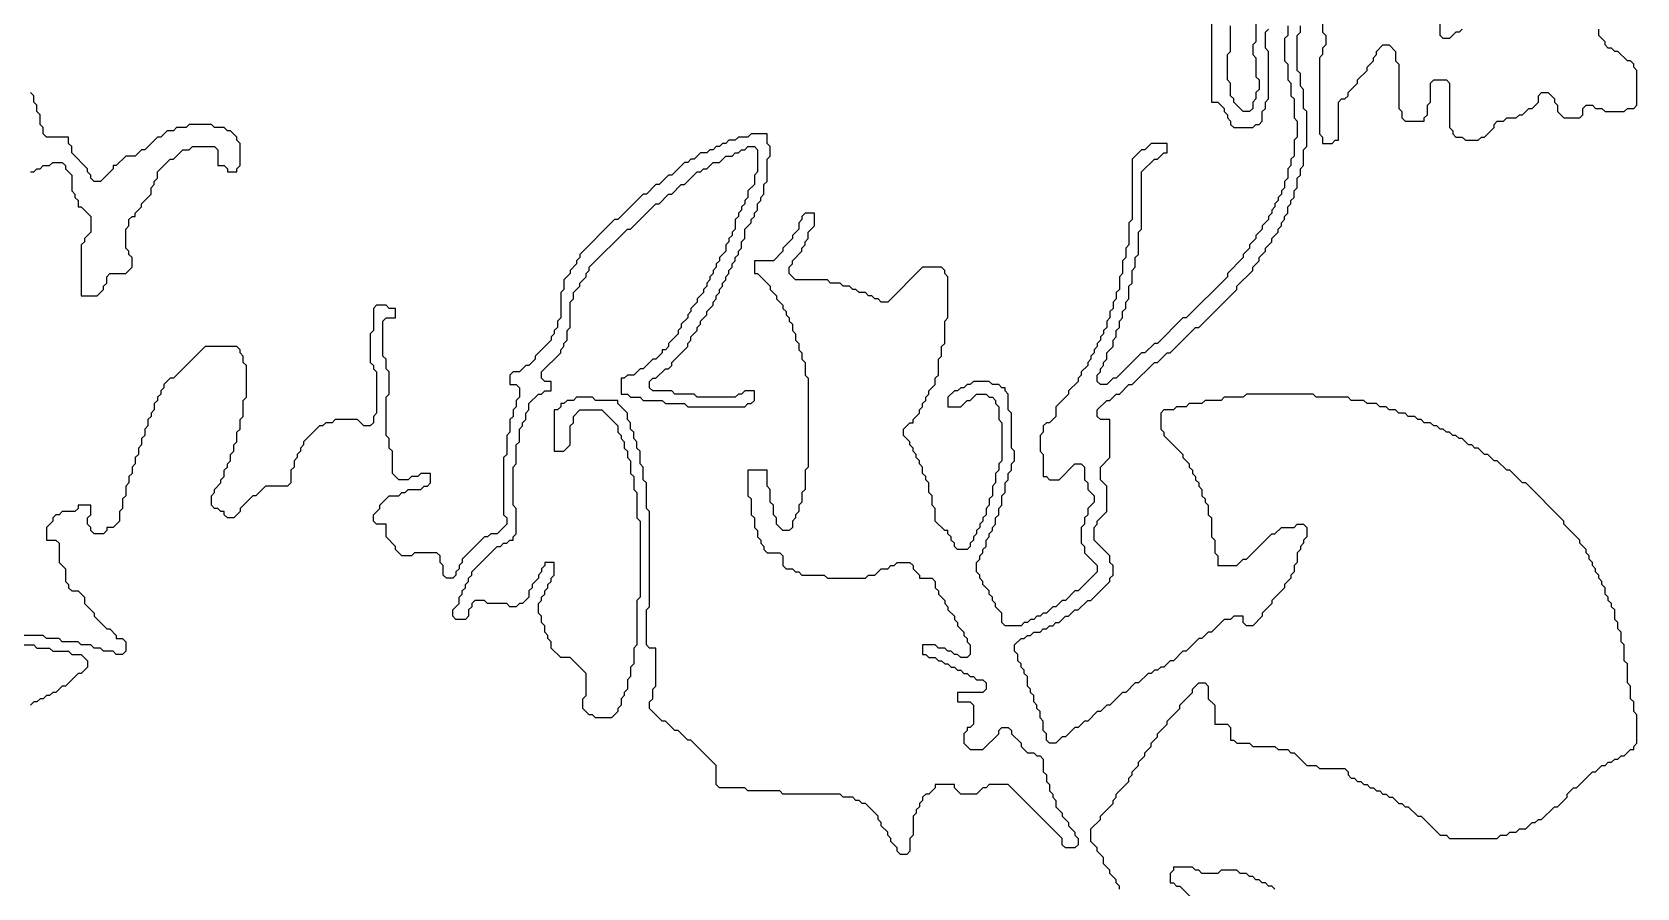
# Model space of a CAD drawing. Header units: metres. Extents: x 0 to 100, y 0 to 128.
# Drawn here: x 81.81 to 94.45, y 16.39 to 23.13 of the extents above; entities that cross this region are included whole.
import ezdxf

# ---------------------------------------------------------------- set-up
doc = ezdxf.new("R2010")
doc.units = ezdxf.units.M

msp = doc.modelspace()

# ---------------------------------------------------------------- linework, layer by layer
for points in [[(91.975, 23.425), (91.975, 23.125), (92, 23.1), (92, 23.025), (91.975, 23), (91.975, 22.95), (91.95, 22.925), (91.95, 22.325), (91.975, 22.3), (91.975, 22.25), (92.05, 22.25), (92.075, 22.275), (92.1, 22.275), (92.1, 22.575), (92.125, 22.6), (92.15, 22.6), (92.175, 22.625), (92.175, 22.65), (92.25, 22.725), (92.25, 22.75), (92.325, 22.825), (92.325, 22.85), (92.375, 22.9), (92.375, 22.925), (92.4, 22.95), (92.4, 22.975), (92.45, 23.025), (92.5, 23.025), (92.55, 22.975), (92.55, 22.9), (92.575, 22.875), (92.575, 22.525), (92.6, 22.5), (92.6, 22.45), (92.625, 22.425), (92.775, 22.425), (92.775, 22.45), (92.8, 22.475), (92.8, 22.55), (92.825, 22.575), (92.825, 22.725), (92.85, 22.75), (92.95, 22.75), (92.975, 22.725), (92.975, 22.375), (93, 22.35), (93, 22.325), (93.025, 22.3), (93.075, 22.3), (93.1, 22.275), (93.2, 22.275), (93.225, 22.3), (93.25, 22.3), (93.325, 22.375), (93.325, 22.4), (93.35, 22.425), (93.4, 22.425), (93.425, 22.45), (93.5, 22.45), (93.525, 22.475), (93.55, 22.475), (93.6, 22.525), (93.625, 22.525), (93.675, 22.575), (93.675, 22.625), (93.7, 22.65), (93.75, 22.65), (93.8, 22.6), (93.8, 22.575), (93.825, 22.55), (93.825, 22.5), (93.875, 22.45), (94, 22.45), (94.025, 22.475), (94.025, 22.525), (94.05, 22.55), (94.1, 22.55), (94.125, 22.525), (94.175, 22.525), (94.2, 22.5), (94.35, 22.5), (94.375, 22.525), (94.425, 22.525), (94.45, 22.55), (94.45, 22.825), (94.425, 22.85), (94.425, 22.875), (94.4, 22.9), (94.375, 22.9), (94.3, 22.975), (94.275, 22.975), (94.25, 23), (94.225, 23), (94.2, 23.025), (94.2, 23.05), (94.15, 23.1), (94.15, 23.15)], [(93.075, 23.15), (93.05, 23.125), (93.025, 23.125), (92.975, 23.075), (92.925, 23.075), (92.9, 23.1), (92.9, 23.3)], [(91.7, 23.175), (91.7, 23.1), (91.675, 23.075), (91.675, 22.9), (91.7, 22.875), (91.7, 22.75), (91.725, 22.725), (91.725, 22.625), (91.75, 22.6), (91.75, 22.45), (91.775, 22.425), (91.775, 22.3), (91.75, 22.275), (91.75, 22.15), (91.725, 22.125), (91.725, 22.075), (91.7, 22.05), (91.7, 21.975), (91.675, 21.95), (91.675, 21.9), (91.65, 21.875), (91.65, 21.85), (91.625, 21.825), (91.625, 21.8), (91.6, 21.775), (91.6, 21.75), (91.575, 21.725), (91.575, 21.7), (91.55, 21.675), (91.55, 21.65), (91.5, 21.6), (91.5, 21.575), (91.45, 21.525), (91.45, 21.5), (91.4, 21.45), (91.4, 21.425), (91.35, 21.375), (91.35, 21.35), (91.225, 21.225), (91.225, 21.2), (90.9, 20.875), (90.875, 20.875), (90.675, 20.675), (90.65, 20.675), (90.575, 20.6), (90.55, 20.6), (90.35, 20.4), (90.325, 20.4), (90.275, 20.35), (90.225, 20.35), (90.2, 20.375), (90.2, 20.425), (90.225, 20.45), (90.225, 20.475), (90.25, 20.5), (90.25, 20.525), (90.275, 20.55), (90.275, 20.6), (90.325, 20.65), (90.325, 20.7), (90.35, 20.725), (90.35, 20.775), (90.375, 20.8), (90.375, 20.85), (90.4, 20.875), (90.4, 20.925), (90.425, 20.95), (90.425, 21), (90.45, 21.025), (90.45, 21.125), (90.475, 21.15), (90.475, 21.25), (90.5, 21.275), (90.5, 21.35), (90.525, 21.375), (90.525, 21.55), (90.55, 21.575), (90.55, 22.025), (90.65, 22.125), (90.675, 22.125), (90.725, 22.175), (90.75, 22.175), (90.75, 22.25), (90.625, 22.25), (90.575, 22.2), (90.55, 22.2), (90.475, 22.125), (90.475, 21.65), (90.45, 21.625), (90.45, 21.45), (90.425, 21.425), (90.425, 21.35), (90.4, 21.325), (90.4, 21.225), (90.375, 21.2), (90.375, 21.1), (90.35, 21.075), (90.35, 21.025), (90.325, 21), (90.325, 20.95), (90.3, 20.925), (90.3, 20.875), (90.275, 20.85), (90.275, 20.8), (90.25, 20.775), (90.25, 20.75), (90.225, 20.725), (90.225, 20.7), (90.2, 20.675), (90.2, 20.65), (90.175, 20.625), (90.175, 20.6), (90.15, 20.575), (90.15, 20.55), (90.125, 20.525), (90.125, 20.5), (90.075, 20.45), (90.075, 20.425), (90.05, 20.4), (90.05, 20.375), (89.975, 20.3), (89.975, 20.275), (89.875, 20.175), (89.875, 20.1), (89.825, 20.05), (89.8, 20.05), (89.775, 20.025), (89.775, 19.975), (89.75, 19.95), (89.75, 19.825), (89.775, 19.8), (89.775, 19.625), (89.8, 19.625), (89.825, 19.6), (89.9, 19.6), (90.025, 19.725), (90.075, 19.725), (90.1, 19.7), (90.1, 19.6), (90.125, 19.575), (90.125, 19.525), (90.175, 19.475), (90.175, 19.425), (90.125, 19.375), (90.125, 19.325), (90.1, 19.3), (90.1, 19.25), (90.075, 19.225), (90.075, 19.1), (90.1, 19.075), (90.1, 19.025), (90.2, 18.925), (90.2, 18.875), (90.05, 18.725), (90.025, 18.725), (89.95, 18.65), (89.925, 18.65), (89.875, 18.6), (89.85, 18.6), (89.8, 18.55), (89.775, 18.55), (89.75, 18.525), (89.725, 18.525), (89.7, 18.5), (89.675, 18.5), (89.65, 18.475), (89.625, 18.475), (89.6, 18.45), (89.475, 18.45), (89.45, 18.475), (89.45, 18.55), (89.4, 18.6), (89.4, 18.625), (89.375, 18.65), (89.375, 18.675), (89.35, 18.7), (89.35, 18.725), (89.3, 18.775), (89.3, 18.8), (89.275, 18.825), (89.275, 18.85), (89.25, 18.875), (89.25, 18.95), (89.275, 18.975), (89.275, 19), (89.3, 19.025), (89.3, 19.05), (89.325, 19.075), (89.325, 19.125), (89.35, 19.15), (89.35, 19.175), (89.375, 19.2), (89.375, 19.225), (89.4, 19.25), (89.4, 19.3), (89.425, 19.325), (89.425, 19.375), (89.45, 19.4), (89.45, 19.475), (89.475, 19.5), (89.475, 19.575), (89.5, 19.6), (89.5, 19.65), (89.525, 19.675), (89.525, 19.725), (89.55, 19.75), (89.55, 19.825), (89.525, 19.85), (89.525, 20.125), (89.5, 20.15), (89.5, 20.275), (89.475, 20.3), (89.475, 20.325), (89.45, 20.325), (89.425, 20.35), (89.375, 20.35), (89.35, 20.375), (89.225, 20.375), (89.2, 20.35), (89.175, 20.35), (89.15, 20.325), (89.125, 20.325), (89.1, 20.3), (89.075, 20.3), (89.025, 20.25), (89.025, 20.175), (89.125, 20.175), (89.175, 20.225), (89.2, 20.225), (89.25, 20.275), (89.325, 20.275), (89.35, 20.25), (89.375, 20.25), (89.4, 20.225), (89.4, 20.2), (89.425, 20.175), (89.425, 20.075), (89.45, 20.05), (89.45, 19.75), (89.425, 19.725), (89.425, 19.675), (89.4, 19.65), (89.4, 19.575), (89.375, 19.55), (89.375, 19.475), (89.35, 19.45), (89.35, 19.4), (89.325, 19.375), (89.325, 19.325), (89.3, 19.3), (89.3, 19.275), (89.275, 19.25), (89.275, 19.225), (89.25, 19.2), (89.25, 19.175), (89.225, 19.15), (89.225, 19.125), (89.2, 19.1), (89.2, 19.075), (89.175, 19.05), (89.1, 19.05), (89.075, 19.075), (89.075, 19.1), (89.05, 19.125), (89.05, 19.15), (89.025, 19.175), (89.025, 19.2), (89, 19.2), (88.925, 19.275), (88.925, 19.375), (88.9, 19.4), (88.9, 19.475), (88.875, 19.5), (88.875, 19.575), (88.85, 19.6), (88.85, 19.625), (88.825, 19.65), (88.825, 19.7), (88.8, 19.725), (88.8, 19.75), (88.775, 19.775), (88.775, 19.8), (88.75, 19.825), (88.75, 19.85), (88.725, 19.875), (88.725, 19.9), (88.675, 19.95), (88.675, 20), (88.725, 20.05), (88.75, 20.05), (88.75, 20.075), (88.8, 20.125), (88.8, 20.15), (88.825, 20.175), (88.825, 20.2), (88.85, 20.225), (88.85, 20.25), (88.875, 20.275), (88.875, 20.3), (88.925, 20.35), (88.925, 20.4), (88.95, 20.425), (88.95, 20.55), (88.975, 20.575), (88.975, 20.65), (89, 20.675), (89, 20.85), (89.025, 20.875), (89.025, 21.2), (89, 21.225), (89, 21.25), (88.975, 21.275), (88.825, 21.275), (88.55, 21), (88.5, 21), (88.475, 21.025), (88.45, 21.025), (88.425, 21.05), (88.4, 21.05), (88.375, 21.075), (88.325, 21.075), (88.3, 21.1), (88.275, 21.1), (88.25, 21.125), (88.2, 21.125), (88.175, 21.15), (88.1, 21.15), (88.075, 21.175), (87.825, 21.175), (87.775, 21.225), (87.775, 21.275), (87.8, 21.3), (87.8, 21.325), (87.875, 21.4), (87.875, 21.425), (87.9, 21.45), (87.9, 21.475), (87.925, 21.5), (87.925, 21.55), (87.975, 21.6), (87.975, 21.7), (87.9, 21.7), (87.875, 21.675), (87.875, 21.65), (87.85, 21.625), (87.85, 21.575), (87.8, 21.525), (87.8, 21.5), (87.725, 21.425), (87.725, 21.4), (87.65, 21.325), (87.5, 21.325), (87.5, 21.225), (87.525, 21.225), (87.625, 21.125), (87.625, 21.1), (87.675, 21.05), (87.675, 21.025), (87.725, 20.975), (87.725, 20.95), (87.75, 20.925), (87.75, 20.9), (87.775, 20.875), (87.775, 20.85), (87.8, 20.825), (87.8, 20.775), (87.825, 20.75), (87.825, 20.7), (87.85, 20.675), (87.85, 20.625), (87.875, 20.6), (87.875, 20.55), (87.9, 20.525), (87.9, 20.425), (87.925, 20.4), (87.925, 19.7), (87.9, 19.675), (87.9, 19.525), (87.875, 19.5), (87.875, 19.425), (87.85, 19.4), (87.85, 19.35), (87.825, 19.325), (87.825, 19.3), (87.8, 19.275), (87.8, 19.225), (87.775, 19.2), (87.725, 19.2), (87.675, 19.25), (87.675, 19.3), (87.65, 19.325), (87.65, 19.4), (87.625, 19.425), (87.625, 19.525), (87.6, 19.55), (87.6, 19.675), (87.45, 19.675), (87.45, 19.475), (87.475, 19.45), (87.475, 19.325), (87.5, 19.3), (87.5, 19.225), (87.525, 19.2), (87.525, 19.15), (87.55, 19.125), (87.55, 19.1), (87.575, 19.075), (87.575, 19.05), (87.6, 19.025), (87.7, 19.025), (87.725, 19), (87.725, 18.925), (87.75, 18.9), (87.8, 18.9), (87.825, 18.875), (87.85, 18.875), (87.875, 18.85), (88.05, 18.85), (88.075, 18.825), (88.375, 18.825), (88.4, 18.85), (88.45, 18.85), (88.5, 18.9), (88.55, 18.9), (88.575, 18.925), (88.6, 18.925), (88.625, 18.95), (88.725, 18.95), (88.75, 18.925), (88.75, 18.9), (88.8, 18.85), (88.8, 18.825), (88.9, 18.825), (88.925, 18.8), (88.925, 18.75), (88.95, 18.725), (88.95, 18.7), (89, 18.65), (89, 18.625), (89.025, 18.6), (89.025, 18.575), (89.075, 18.525), (89.075, 18.5), (89.1, 18.475), (89.1, 18.45), (89.15, 18.4), (89.15, 18.375), (89.175, 18.35), (89.175, 18.325), (89.2, 18.3), (89.2, 18.225), (89.175, 18.2), (89.125, 18.2), (89.1, 18.225), (89.075, 18.225), (89.05, 18.25), (89.025, 18.25), (89, 18.275), (88.95, 18.275), (88.925, 18.3), (88.825, 18.3), (88.825, 18.225), (88.85, 18.225), (88.875, 18.2), (88.925, 18.2), (88.95, 18.175), (88.975, 18.175), (89, 18.15), (89.025, 18.15), (89.05, 18.125), (89.075, 18.125), (89.1, 18.1), (89.125, 18.1), (89.15, 18.075), (89.175, 18.075), (89.2, 18.05), (89.225, 18.05), (89.25, 18.025), (89.3, 18.025), (89.325, 18), (89.325, 17.95), (89.3, 17.925), (89.1, 17.925), (89.1, 17.85), (89.2, 17.85), (89.225, 17.825), (89.225, 17.675), (89.2, 17.65), (89.175, 17.65), (89.175, 17.625), (89.15, 17.6), (89.15, 17.525), (89.2, 17.475), (89.3, 17.475), (89.425, 17.6), (89.425, 17.625), (89.45, 17.65), (89.5, 17.65), (89.525, 17.625), (89.525, 17.6), (89.6, 17.525), (89.6, 17.5), (89.65, 17.45), (89.7, 17.45), (89.725, 17.425), (89.75, 17.425), (89.775, 17.4), (89.775, 17.3), (89.8, 17.275), (89.8, 17.225), (89.825, 17.2), (89.825, 17.15), (89.85, 17.125), (89.85, 17.1), (89.875, 17.075), (89.875, 17.025), (89.925, 16.975), (89.925, 16.95), (89.975, 16.9), (89.975, 16.875), (90.025, 16.825), (90.025, 16.8), (90.05, 16.775), (90.05, 16.725), (90.025, 16.7), (89.95, 16.7), (89.925, 16.725), (89.925, 16.775), (89.5, 17.2), (89.35, 17.2), (89.325, 17.175), (89.3, 17.175), (89.25, 17.125), (89.125, 17.125), (89.075, 17.175), (89.075, 17.2), (88.925, 17.2), (88.925, 17.175), (88.875, 17.125), (88.85, 17.125), (88.825, 17.1), (88.825, 17.075), (88.8, 17.05), (88.8, 17.025), (88.775, 17), (88.775, 16.975), (88.75, 16.95), (88.75, 16.8), (88.725, 16.775), (88.725, 16.675), (88.7, 16.65), (88.65, 16.65), (88.625, 16.675), (88.625, 16.7), (88.575, 16.75), (88.575, 16.775), (88.55, 16.8), (88.55, 16.825), (88.5, 16.875), (88.5, 16.9), (88.475, 16.925), (88.475, 16.95), (88.375, 17.05), (88.35, 17.05), (88.325, 17.075), (88.3, 17.075), (88.275, 17.1), (88.2, 17.1), (88.175, 17.125), (87.725, 17.125), (87.7, 17.15), (87.45, 17.15), (87.425, 17.175), (87.225, 17.175), (87.2, 17.2), (87.2, 17.35), (87, 17.55), (86.975, 17.55), (86.9, 17.625), (86.875, 17.625), (86.8, 17.7), (86.775, 17.7), (86.675, 17.8), (86.675, 17.85), (86.7, 17.875), (86.7, 17.95), (86.725, 17.975), (86.725, 18.275), (86.675, 18.275), (86.65, 18.3), (86.65, 18.575), (86.675, 18.6), (86.675, 19.35), (86.65, 19.375), (86.65, 19.575), (86.625, 19.6), (86.625, 19.7), (86.6, 19.725), (86.6, 19.825), (86.575, 19.85), (86.575, 19.9), (86.55, 19.925), (86.55, 19.975), (86.525, 20), (86.525, 20.05), (86.5, 20.075), (86.5, 20.125), (86.425, 20.2), (86.425, 20.225), (86.25, 20.225), (86.225, 20.25), (86.1, 20.25), (86.075, 20.225), (86.025, 20.225), (86, 20.2), (85.975, 20.2), (85.975, 20.175), (85.95, 20.15), (85.925, 20.15), (85.925, 19.825), (86, 19.825), (86.05, 19.875), (86.05, 20.025), (86.075, 20.05), (86.075, 20.1), (86.125, 20.15), (86.3, 20.15), (86.425, 20.025), (86.425, 19.975), (86.45, 19.95), (86.45, 19.925), (86.475, 19.9), (86.475, 19.85), (86.5, 19.825), (86.5, 19.775), (86.525, 19.75), (86.525, 19.65), (86.55, 19.625), (86.55, 19.525), (86.575, 19.5), (86.575, 19.3), (86.6, 19.275), (86.6, 18.675), (86.575, 18.65), (86.575, 18.3), (86.55, 18.275), (86.55, 18.15), (86.525, 18.125), (86.525, 18.05), (86.5, 18.025), (86.5, 17.95), (86.475, 17.925), (86.475, 17.9), (86.45, 17.875), (86.45, 17.825), (86.425, 17.8), (86.425, 17.775), (86.375, 17.725), (86.25, 17.725), (86.225, 17.75), (86.2, 17.75), (86.15, 17.8), (86.15, 17.875), (86.175, 17.9), (86.175, 18.075), (86.05, 18.2), (85.975, 18.2), (85.9, 18.275), (85.9, 18.325), (85.875, 18.35), (85.875, 18.375), (85.85, 18.4), (85.85, 18.45), (85.825, 18.475), (85.825, 18.525), (85.8, 18.55), (85.8, 18.625), (85.825, 18.65), (85.825, 18.675), (85.85, 18.7), (85.85, 18.725), (85.875, 18.75), (85.875, 18.775), (85.9, 18.8), (85.9, 18.825), (85.925, 18.85), (85.925, 18.95), (85.85, 18.95), (85.85, 18.925), (85.825, 18.9), (85.825, 18.875), (85.8, 18.85), (85.8, 18.825), (85.75, 18.775), (85.75, 18.75), (85.725, 18.725), (85.725, 18.675), (85.675, 18.625), (85.65, 18.625), (85.625, 18.6), (85.575, 18.6), (85.55, 18.625), (85.4, 18.625), (85.375, 18.65), (85.3, 18.65), (85.275, 18.625), (85.275, 18.6), (85.25, 18.575), (85.25, 18.525), (85.225, 18.5), (85.15, 18.5), (85.125, 18.525), (85.125, 18.575), (85.175, 18.625), (85.175, 18.675), (85.2, 18.7), (85.2, 18.725), (85.225, 18.75), (85.225, 18.775), (85.25, 18.8), (85.25, 18.825), (85.275, 18.85), (85.275, 18.875), (85.475, 19.075), (85.5, 19.075), (85.525, 19.1), (85.55, 19.1), (85.575, 19.125), (85.6, 19.125), (85.6, 19.15), (85.625, 19.175), (85.625, 19.375), (85.6, 19.4), (85.6, 19.7), (85.625, 19.725), (85.625, 19.875), (85.65, 19.9), (85.65, 20), (85.675, 20.025), (85.675, 20.05), (85.7, 20.075), (85.7, 20.125), (85.725, 20.15), (85.725, 20.2), (85.8, 20.275), (85.825, 20.275), (85.85, 20.3), (85.9, 20.3), (85.9, 20.375), (85.85, 20.375), (85.825, 20.4), (85.825, 20.45), (85.975, 20.6), (85.975, 20.625), (86, 20.65), (86, 20.675), (86.025, 20.7), (86.025, 20.775), (86.05, 20.8), (86.05, 21), (86.075, 21.025), (86.075, 21.075), (86.125, 21.125), (86.125, 21.15), (86.175, 21.2), (86.175, 21.225), (86.2, 21.25), (86.2, 21.275), (86.5, 21.575), (86.525, 21.575), (86.725, 21.775), (86.75, 21.775), (86.825, 21.85), (86.85, 21.85), (86.925, 21.925), (86.95, 21.925), (87.05, 22.025), (87.075, 22.025), (87.1, 22.05), (87.125, 22.05), (87.175, 22.1), (87.225, 22.1), (87.275, 22.15), (87.325, 22.15), (87.35, 22.175), (87.375, 22.175), (87.4, 22.2), (87.425, 22.2), (87.45, 22.225), (87.5, 22.225), (87.525, 22.2), (87.525, 22.025), (87.5, 22), (87.5, 21.925), (87.45, 21.875), (87.45, 21.825), (87.425, 21.8), (87.425, 21.775), (87.4, 21.75), (87.4, 21.725), (87.375, 21.7), (87.375, 21.675), (87.35, 21.65), (87.35, 21.575), (87.325, 21.55), (87.325, 21.525), (87.3, 21.5), (87.3, 21.475), (87.275, 21.45), (87.275, 21.4), (87.225, 21.35), (87.225, 21.325), (87.2, 21.3), (87.2, 21.275), (87.175, 21.25), (87.175, 21.225), (87.15, 21.2), (87.15, 21.175), (87.125, 21.15), (87.125, 21.125), (87.1, 21.1), (87.1, 21.075), (87.05, 21.025), (87.05, 21), (87, 20.95), (87, 20.925), (86.975, 20.9), (86.975, 20.875), (86.925, 20.825), (86.925, 20.8), (86.9, 20.775), (86.9, 20.75), (86.825, 20.675), (86.825, 20.65), (86.8, 20.625), (86.775, 20.625), (86.775, 20.6), (86.725, 20.55), (86.7, 20.55), (86.625, 20.475), (86.6, 20.475), (86.55, 20.425), (86.5, 20.425), (86.475, 20.4), (86.45, 20.4), (86.45, 20.275), (86.5, 20.275), (86.525, 20.25), (86.6, 20.25), (86.625, 20.225), (86.775, 20.225), (86.8, 20.2), (86.95, 20.2), (86.975, 20.175), (87.425, 20.175), (87.45, 20.2), (87.475, 20.2), (87.5, 20.225), (87.5, 20.3), (87.425, 20.3), (87.4, 20.275), (87.375, 20.275), (87.35, 20.25), (87.05, 20.25), (87.025, 20.275), (86.875, 20.275), (86.85, 20.3), (86.7, 20.3), (86.675, 20.325), (86.675, 20.375), (86.7, 20.4), (86.725, 20.4), (86.8, 20.475), (86.825, 20.475), (86.85, 20.5), (86.85, 20.525), (86.975, 20.65), (86.975, 20.675), (87, 20.7), (87, 20.725), (87.05, 20.775), (87.05, 20.8), (87.075, 20.825), (87.075, 20.85), (87.125, 20.9), (87.125, 20.925), (87.175, 20.975), (87.175, 21), (87.2, 21.025), (87.2, 21.05), (87.225, 21.075), (87.225, 21.1), (87.25, 21.125), (87.25, 21.15), (87.275, 21.175), (87.275, 21.2), (87.3, 21.225), (87.3, 21.25), (87.325, 21.275), (87.325, 21.3), (87.35, 21.325), (87.35, 21.35), (87.375, 21.375), (87.375, 21.4), (87.4, 21.425), (87.4, 21.475), (87.425, 21.5), (87.425, 21.575), (87.475, 21.625), (87.475, 21.65), (87.5, 21.675), (87.5, 21.7), (87.525, 21.725), (87.525, 21.775), (87.55, 21.8), (87.55, 21.825), (87.575, 21.85), (87.575, 21.925), (87.6, 21.95), (87.6, 22.125), (87.625, 22.15), (87.625, 22.225), (87.6, 22.25), (87.6, 22.325), (87.475, 22.325), (87.45, 22.3), (87.375, 22.3), (87.35, 22.275), (87.3, 22.275), (87.275, 22.25), (87.25, 22.25), (87.225, 22.225), (87.2, 22.225), (87.175, 22.2), (87.15, 22.2), (87.125, 22.175), (87.075, 22.175), (87.025, 22.125), (87, 22.125), (86.975, 22.1), (86.95, 22.1), (86.85, 22), (86.825, 22), (86.75, 21.925), (86.725, 21.925), (86.65, 21.85), (86.625, 21.85), (86.425, 21.65), (86.4, 21.65), (86.125, 21.375), (86.125, 21.35), (86.1, 21.325), (86.1, 21.3), (86.05, 21.25), (86.05, 21.225), (86, 21.175), (86, 21.1), (85.975, 21.075), (85.975, 20.875), (85.95, 20.85), (85.95, 20.8), (85.925, 20.775), (85.925, 20.75), (85.9, 20.725), (85.9, 20.7), (85.775, 20.575), (85.775, 20.55), (85.725, 20.5), (85.7, 20.5), (85.65, 20.45), (85.6, 20.45), (85.575, 20.425), (85.575, 20.35), (85.625, 20.35), (85.65, 20.325), (85.65, 20.25), (85.625, 20.225), (85.625, 20.175), (85.6, 20.15), (85.6, 20.1), (85.575, 20.075), (85.575, 19.975), (85.55, 19.95), (85.55, 19.8), (85.525, 19.775), (85.525, 19.325), (85.55, 19.3), (85.55, 19.25), (85.475, 19.175), (85.425, 19.175), (85.4, 19.15), (85.375, 19.15), (85.2, 18.975), (85.2, 18.95), (85.175, 18.925), (85.175, 18.9), (85.15, 18.875), (85.15, 18.85), (85.125, 18.825), (85.075, 18.825), (85.05, 18.85), (85.05, 18.925), (85.025, 18.95), (85.025, 19), (85, 19.025), (84.825, 19.025), (84.8, 19), (84.725, 19), (84.675, 19.05), (84.675, 19.075), (84.6, 19.15), (84.6, 19.25), (84.525, 19.25), (84.5, 19.275), (84.5, 19.325), (84.55, 19.375), (84.55, 19.4), (84.625, 19.475), (84.7, 19.475), (84.725, 19.5), (84.75, 19.5), (84.775, 19.525), (84.875, 19.525), (84.9, 19.55), (84.925, 19.55), (84.95, 19.575), (84.95, 19.65), (84.875, 19.65), (84.85, 19.625), (84.8, 19.625), (84.775, 19.6), (84.7, 19.6), (84.65, 19.65), (84.65, 19.825), (84.625, 19.85), (84.625, 19.925), (84.6, 19.95), (84.6, 20.25), (84.625, 20.275), (84.625, 20.45), (84.6, 20.475), (84.6, 20.55), (84.575, 20.575), (84.575, 20.85), (84.6, 20.875), (84.675, 20.875), (84.675, 20.95), (84.625, 20.95), (84.6, 20.975), (84.525, 20.975), (84.5, 20.95), (84.5, 20.775), (84.475, 20.75), (84.475, 20.525), (84.5, 20.5), (84.5, 20.475), (84.525, 20.45), (84.525, 20.125), (84.5, 20.1), (84.5, 20.05), (84.475, 20.025), (84.425, 20.025), (84.375, 20.075), (84.2, 20.075), (84.175, 20.05), (84.125, 20.05), (84.1, 20.025), (84.075, 20.025), (83.95, 19.9), (83.95, 19.875), (83.925, 19.85), (83.925, 19.825), (83.9, 19.8), (83.9, 19.775), (83.875, 19.75), (83.875, 19.7), (83.85, 19.675), (83.85, 19.575), (83.825, 19.55), (83.65, 19.55), (83.575, 19.475), (83.55, 19.475), (83.45, 19.375), (83.45, 19.35), (83.4, 19.3), (83.35, 19.3), (83.325, 19.325), (83.325, 19.35), (83.3, 19.35), (83.275, 19.375), (83.25, 19.375), (83.225, 19.4), (83.225, 19.475), (83.25, 19.5), (83.25, 19.525), (83.3, 19.575), (83.3, 19.6), (83.325, 19.625), (83.325, 19.675), (83.35, 19.7), (83.35, 19.725), (83.375, 19.75), (83.375, 19.8), (83.4, 19.825), (83.4, 19.875), (83.425, 19.9), (83.425, 19.975), (83.45, 20), (83.45, 20.075), (83.475, 20.1), (83.475, 20.225), (83.5, 20.25), (83.5, 20.5), (83.475, 20.525), (83.475, 20.575), (83.45, 20.6), (83.45, 20.625), (83.425, 20.65), (83.175, 20.65), (82.925, 20.4), (82.9, 20.4), (82.85, 20.35), (82.85, 20.325), (82.825, 20.3), (82.825, 20.275), (82.8, 20.25), (82.8, 20.225), (82.775, 20.2), (82.775, 20.15), (82.75, 20.125), (82.75, 20.1), (82.725, 20.075), (82.725, 20.025), (82.7, 20), (82.7, 19.95), (82.675, 19.925), (82.675, 19.875), (82.65, 19.85), (82.65, 19.8), (82.625, 19.775), (82.625, 19.725), (82.6, 19.7), (82.6, 19.65), (82.575, 19.625), (82.575, 19.575), (82.55, 19.55), (82.55, 19.475), (82.525, 19.45), (82.525, 19.375), (82.5, 19.35), (82.5, 19.275), (82.45, 19.225), (82.4, 19.225), (82.4, 19.2), (82.375, 19.175), (82.3, 19.175), (82.275, 19.2), (82.275, 19.225), (82.25, 19.25), (82.25, 19.3), (82.275, 19.325), (82.275, 19.4), (82.175, 19.4), (82.175, 19.375), (82.15, 19.35), (82.05, 19.35), (82.025, 19.325), (82, 19.325), (81.975, 19.3), (81.975, 19.275), (81.925, 19.225), (81.925, 19.125), (82, 19.125), (82.025, 19.1), (82.025, 18.95), (82.075, 18.9), (82.075, 18.8), (82.1, 18.775), (82.1, 18.75), (82.125, 18.725), (82.175, 18.725), (82.225, 18.675), (82.225, 18.625), (82.3, 18.55), (82.3, 18.525), (82.4, 18.425), (82.425, 18.425), (82.475, 18.375), (82.475, 18.35), (82.525, 18.35), (82.55, 18.325), (82.55, 18.25), (82.525, 18.225), (82.475, 18.225), (82.45, 18.25), (82.375, 18.25), (82.35, 18.275), (82.3, 18.275), (82.275, 18.3), (82.2, 18.3), (82.175, 18.325), (82.05, 18.325), (82.025, 18.35), (81.925, 18.35), (81.9, 18.375), (81.325, 18.375)], [(90.375, 16.375), (90.375, 16.4), (90.35, 16.425), (90.35, 16.45), (90.3, 16.5), (90.3, 16.525), (90.25, 16.575), (90.25, 16.625), (90.2, 16.675), (90.2, 16.7), (90.15, 16.75), (90.15, 16.85), (90.225, 16.925), (90.225, 16.95), (90.325, 17.05), (90.325, 17.075), (90.35, 17.1), (90.35, 17.125), (90.45, 17.225), (90.45, 17.25), (90.475, 17.275), (90.475, 17.3), (90.525, 17.35), (90.525, 17.375), (90.575, 17.425), (90.575, 17.45), (90.625, 17.5), (90.625, 17.525), (90.675, 17.575), (90.675, 17.6), (90.75, 17.675), (90.75, 17.7), (90.85, 17.8), (90.85, 17.825), (90.95, 17.925), (90.95, 17.95), (91, 18), (91.05, 18), (91.075, 17.975), (91.075, 17.875), (91.125, 17.825), (91.125, 17.675), (91.225, 17.675), (91.25, 17.65), (91.25, 17.55), (91.275, 17.55), (91.3, 17.525), (91.4, 17.525), (91.425, 17.5), (91.6, 17.5), (91.625, 17.475), (91.7, 17.475), (91.725, 17.45), (91.75, 17.45), (91.85, 17.35), (91.925, 17.35), (91.95, 17.325), (92.15, 17.325), (92.175, 17.3), (92.175, 17.275), (92.2, 17.25), (92.225, 17.25), (92.25, 17.225), (92.275, 17.225), (92.3, 17.2), (92.325, 17.2), (92.35, 17.175), (92.375, 17.175), (92.4, 17.15), (92.425, 17.15), (92.45, 17.125), (92.475, 17.125), (92.5, 17.1), (92.525, 17.1), (92.575, 17.05), (92.6, 17.05), (92.625, 17.025), (92.65, 17.025), (92.725, 16.95), (92.75, 16.95), (92.9, 16.8), (92.95, 16.8), (92.975, 16.775), (93.35, 16.775), (93.375, 16.8), (93.425, 16.8), (93.45, 16.825), (93.5, 16.825), (93.525, 16.85), (93.575, 16.85), (93.625, 16.9), (93.65, 16.9), (93.675, 16.925), (93.7, 16.925), (93.8, 17.025), (93.825, 17.025), (93.9, 17.1), (93.9, 17.125), (93.95, 17.175), (93.975, 17.175), (94.1, 17.3), (94.125, 17.3), (94.175, 17.35), (94.2, 17.35), (94.225, 17.375), (94.25, 17.375), (94.275, 17.4), (94.3, 17.4), (94.325, 17.425), (94.35, 17.425), (94.4, 17.475), (94.425, 17.475), (94.425, 17.5), (94.45, 17.525), (94.45, 17.75), (94.425, 17.775), (94.425, 17.85), (94.4, 17.875), (94.4, 17.975), (94.375, 18), (94.375, 18.15), (94.35, 18.175), (94.35, 18.3), (94.325, 18.325), (94.325, 18.4), (94.3, 18.425), (94.3, 18.475), (94.275, 18.5), (94.275, 18.575), (94.25, 18.6), (94.25, 18.625), (94.225, 18.65), (94.225, 18.675), (94.2, 18.7), (94.2, 18.75), (94.175, 18.775), (94.175, 18.8), (94.15, 18.825), (94.15, 18.85), (94.125, 18.875), (94.125, 18.9), (94.1, 18.925), (94.1, 18.95), (94.075, 18.975), (94.075, 19), (94.05, 19.025), (94.05, 19.05), (94, 19.1), (94, 19.125), (93.875, 19.25), (93.875, 19.275), (93.575, 19.575), (93.55, 19.575), (93.45, 19.675), (93.425, 19.675), (93.35, 19.75), (93.325, 19.75), (93.275, 19.8), (93.25, 19.8), (93.2, 19.85), (93.175, 19.85), (93.15, 19.875), (93.125, 19.875), (93.075, 19.925), (93.05, 19.925), (93.025, 19.95), (93, 19.95), (92.975, 19.975), (92.95, 19.975), (92.925, 20), (92.9, 20), (92.875, 20.025), (92.85, 20.025), (92.825, 20.05), (92.775, 20.05), (92.75, 20.075), (92.725, 20.075), (92.7, 20.1), (92.65, 20.1), (92.625, 20.125), (92.575, 20.125), (92.55, 20.15), (92.5, 20.15), (92.475, 20.175), (92.425, 20.175), (92.4, 20.2), (92.325, 20.2), (92.3, 20.225), (92.2, 20.225), (92.175, 20.25), (91.925, 20.25), (91.9, 20.275), (91.375, 20.275), (91.35, 20.25), (91.2, 20.25), (91.175, 20.225), (91.05, 20.225), (91.025, 20.2), (90.925, 20.2), (90.9, 20.175), (90.825, 20.175), (90.8, 20.15), (90.725, 20.15), (90.7, 20.125), (90.7, 20), (90.725, 19.975), (90.725, 19.95), (90.875, 19.8), (90.875, 19.775), (90.925, 19.725), (90.925, 19.7), (90.95, 19.675), (90.95, 19.65), (90.975, 19.625), (90.975, 19.6), (91, 19.575), (91, 19.55), (91.025, 19.525), (91.025, 19.475), (91.05, 19.45), (91.05, 19.425), (91.075, 19.4), (91.075, 19.325), (91.1, 19.3), (91.1, 19.15), (91.125, 19.125), (91.125, 19.025), (91.15, 19), (91.15, 18.925), (91.3, 18.925), (91.35, 18.975), (91.375, 18.975), (91.575, 19.175), (91.6, 19.175), (91.65, 19.225), (91.75, 19.225), (91.775, 19.25), (91.825, 19.25), (91.85, 19.225), (91.85, 19.15), (91.825, 19.125), (91.825, 19.1), (91.8, 19.075), (91.8, 19.05), (91.775, 19.025), (91.775, 18.95), (91.75, 18.925), (91.75, 18.875), (91.725, 18.85), (91.725, 18.825), (91.675, 18.775), (91.675, 18.75), (91.575, 18.65), (91.575, 18.625), (91.5, 18.55), (91.5, 18.525), (91.425, 18.45), (91.375, 18.45), (91.35, 18.475), (91.35, 18.525), (91.275, 18.525), (91.25, 18.5), (91.2, 18.5), (91.1, 18.4), (91.075, 18.4), (91.025, 18.35), (91, 18.35), (90.9, 18.25), (90.875, 18.25), (90.8, 18.175), (90.775, 18.175), (90.725, 18.125), (90.7, 18.125), (90.675, 18.1), (90.65, 18.1), (90.625, 18.075), (90.6, 18.075), (90.525, 18), (90.5, 18), (90.425, 17.925), (90.4, 17.925), (90.3, 17.825), (90.275, 17.825), (90.225, 17.775), (90.2, 17.775), (90.125, 17.7), (90.1, 17.7), (90.05, 17.65), (90.025, 17.65), (89.95, 17.575), (89.925, 17.575), (89.875, 17.525), (89.825, 17.525), (89.8, 17.55), (89.8, 17.6), (89.775, 17.625), (89.775, 17.7), (89.75, 17.725), (89.75, 17.775), (89.725, 17.8), (89.725, 17.825), (89.7, 17.85), (89.7, 17.9), (89.675, 17.925), (89.675, 17.95), (89.65, 17.975), (89.65, 18.05), (89.625, 18.075), (89.625, 18.1), (89.6, 18.125), (89.6, 18.15), (89.575, 18.175), (89.575, 18.225), (89.55, 18.25), (89.55, 18.3), (89.6, 18.35), (89.625, 18.35), (89.65, 18.375), (89.675, 18.375), (89.7, 18.4), (89.75, 18.4), (89.775, 18.425), (89.8, 18.425), (89.825, 18.45), (89.85, 18.45), (89.875, 18.475), (89.9, 18.475), (89.95, 18.525), (89.975, 18.525), (90.025, 18.575), (90.05, 18.575), (90.125, 18.65), (90.15, 18.65), (90.3, 18.8), (90.3, 18.825), (90.325, 18.85), (90.325, 18.925), (90.3, 18.95), (90.3, 19), (90.175, 19.125), (90.175, 19.225), (90.2, 19.25), (90.2, 19.275), (90.275, 19.35), (90.275, 19.55), (90.225, 19.6), (90.225, 19.7), (90.3, 19.775), (90.3, 20.075), (90.225, 20.075), (90.2, 20.1), (90.2, 20.15), (90.275, 20.225), (90.3, 20.225), (90.35, 20.275), (90.375, 20.275), (90.45, 20.35), (90.475, 20.35), (90.65, 20.525), (90.675, 20.525), (90.75, 20.6), (90.775, 20.6), (90.975, 20.8), (91, 20.8), (91.3, 21.1), (91.3, 21.125), (91.425, 21.25), (91.425, 21.275), (91.475, 21.325), (91.475, 21.35), (91.525, 21.4), (91.525, 21.425), (91.575, 21.475), (91.575, 21.5), (91.625, 21.55), (91.625, 21.575), (91.65, 21.6), (91.65, 21.625), (91.675, 21.65), (91.675, 21.675), (91.7, 21.7), (91.7, 21.75), (91.725, 21.775), (91.725, 21.8), (91.75, 21.825), (91.75, 21.875), (91.775, 21.9), (91.775, 21.975), (91.8, 22), (91.8, 22.05), (91.825, 22.075), (91.825, 22.2), (91.85, 22.225), (91.85, 22.5), (91.825, 22.525), (91.825, 22.675), (91.8, 22.7), (91.8, 22.8), (91.775, 22.825), (91.775, 23.1), (91.8, 23.125), (91.8, 23.175)], [(91.1, 23.225), (91.1, 22.575), (91.15, 22.575), (91.2, 22.525), (91.2, 22.5), (91.225, 22.475), (91.225, 22.45), (91.25, 22.425), (91.25, 22.4), (91.275, 22.375), (91.425, 22.375), (91.45, 22.4), (91.475, 22.4), (91.5, 22.425), (91.5, 22.5), (91.525, 22.525), (91.525, 22.575), (91.55, 22.6), (91.55, 22.975), (91.525, 23), (91.525, 23.125), (91.55, 23.15)], [(91.45, 23.2), (91.45, 23.05), (91.425, 23.025), (91.425, 22.95), (91.45, 22.925), (91.45, 22.775), (91.475, 22.75), (91.475, 22.675), (91.45, 22.65), (91.45, 22.6), (91.425, 22.575), (91.425, 22.525), (91.4, 22.5), (91.35, 22.5), (91.275, 22.575), (91.275, 22.6), (91.25, 22.625), (91.25, 22.725), (91.225, 22.75), (91.225, 22.95), (91.25, 22.975), (91.25, 23.175)], [(81.8, 22.025), (81.825, 22.025), (81.85, 22.05), (81.875, 22.05), (81.9, 22.075), (81.95, 22.075), (81.975, 22.1), (82.05, 22.1), (82.075, 22.075), (82.075, 22.05), (82.125, 22), (82.125, 21.875), (82.15, 21.85), (82.15, 21.825), (82.175, 21.8), (82.175, 21.75), (82.2, 21.75), (82.275, 21.675), (82.275, 21.55), (82.225, 21.5), (82.225, 21.475), (82.2, 21.45), (82.2, 21.05), (82.325, 21.05), (82.375, 21.1), (82.375, 21.125), (82.4, 21.15), (82.4, 21.2), (82.425, 21.225), (82.55, 21.225), (82.6, 21.275), (82.6, 21.35), (82.575, 21.375), (82.575, 21.4), (82.55, 21.425), (82.55, 21.575), (82.575, 21.6), (82.575, 21.65), (82.6, 21.675), (82.625, 21.675), (82.625, 21.7), (82.675, 21.75), (82.675, 21.775), (82.75, 21.85), (82.75, 21.9), (82.775, 21.925), (82.775, 21.95), (82.8, 21.975), (82.8, 22.025), (82.9, 22.125), (82.925, 22.125), (83, 22.2), (83.05, 22.2), (83.075, 22.225), (83.25, 22.225), (83.275, 22.2), (83.275, 22.075), (83.325, 22.075), (83.35, 22.05), (83.35, 22.025), (83.425, 22.025), (83.425, 22.05), (83.45, 22.075), (83.45, 22.25), (83.425, 22.275), (83.425, 22.3), (83.375, 22.35), (83.35, 22.35), (83.325, 22.375), (83.25, 22.375), (83.225, 22.4), (83.05, 22.4), (83.025, 22.375), (82.95, 22.375), (82.925, 22.35), (82.875, 22.35), (82.825, 22.3), (82.8, 22.3), (82.7, 22.2), (82.675, 22.2), (82.625, 22.15), (82.55, 22.15), (82.475, 22.075), (82.45, 22.075), (82.45, 22.05), (82.35, 21.95), (82.3, 21.95), (82.275, 21.975), (82.275, 22), (82.25, 22.025), (82.25, 22.05), (82.125, 22.175), (82.125, 22.225), (82.1, 22.25), (82.1, 22.3), (81.925, 22.3), (81.9, 22.325), (81.9, 22.375), (81.875, 22.4), (81.875, 22.475), (81.85, 22.5), (81.85, 22.55), (81.825, 22.575), (81.825, 22.625), (81.8, 22.65)], [(81.2, 18.3), (81.825, 18.3), (81.85, 18.275), (81.95, 18.275), (81.975, 18.25), (82.1, 18.25), (82.125, 18.225), (82.2, 18.225), (82.25, 18.175), (82.25, 18.125), (82.2, 18.075), (82.175, 18.075), (82.075, 17.975), (82.05, 17.975), (82, 17.925), (81.975, 17.925), (81.95, 17.9), (81.925, 17.9), (81.9, 17.875), (81.875, 17.875), (81.85, 17.85), (81.825, 17.85), (81.8, 17.825)], [(91.6, 16.375), (91.575, 16.4), (91.55, 16.4), (91.525, 16.425), (91.5, 16.425), (91.475, 16.45), (91.45, 16.45), (91.425, 16.475), (91.4, 16.475), (91.375, 16.5), (91.325, 16.5), (91.3, 16.525), (91.175, 16.525), (91.15, 16.5), (91.025, 16.5), (91, 16.525), (90.975, 16.525), (90.95, 16.55), (90.8, 16.55), (90.8, 16.525), (90.775, 16.5), (90.775, 16.425), (90.8, 16.425), (90.825, 16.4), (90.85, 16.4), (90.975, 16.275)]]:
    msp.add_lwpolyline(points)

doc.saveas('drawing.dxf')
